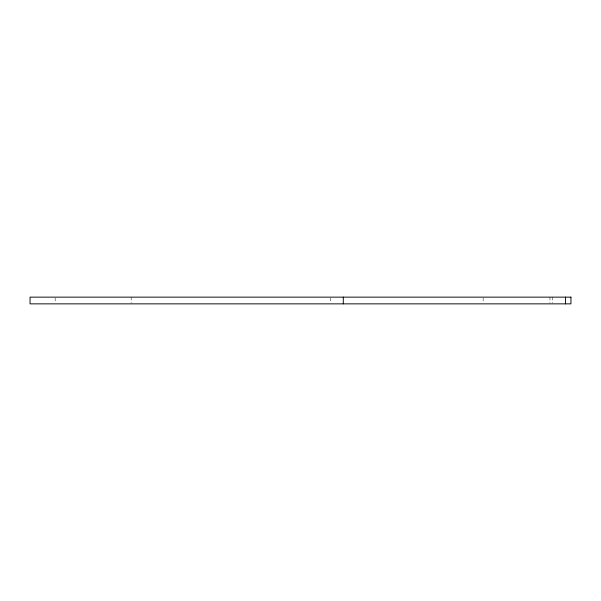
<?xml version="1.0" encoding="UTF-8"?>
<svg xmlns="http://www.w3.org/2000/svg" width="601" height="601" viewBox="0 0 601 601"><rect width="100%" height="100%" fill="white"/><g stroke="black" fill="none" stroke-linecap="round" stroke-linejoin="round"><path stroke-width="0.45" stroke-dasharray="3 2.25" d="M552.732 297.142L552.732 303.017M549.96 297.142L549.96 303.017M483.136 297.983L483.136 303.017M330.625 297.983L330.625 303.017M131.168 297.142L131.168 303.017M55.164 297.983L55.164 303.017"/><path stroke-width="0.9" d="M565.556 297.142L565.556 303.858M343.284 297.142L343.284 303.858M570.95 297.142L30.05 297.142L30.05 303.858L570.95 303.858L570.95 297.142"/></g></svg>
